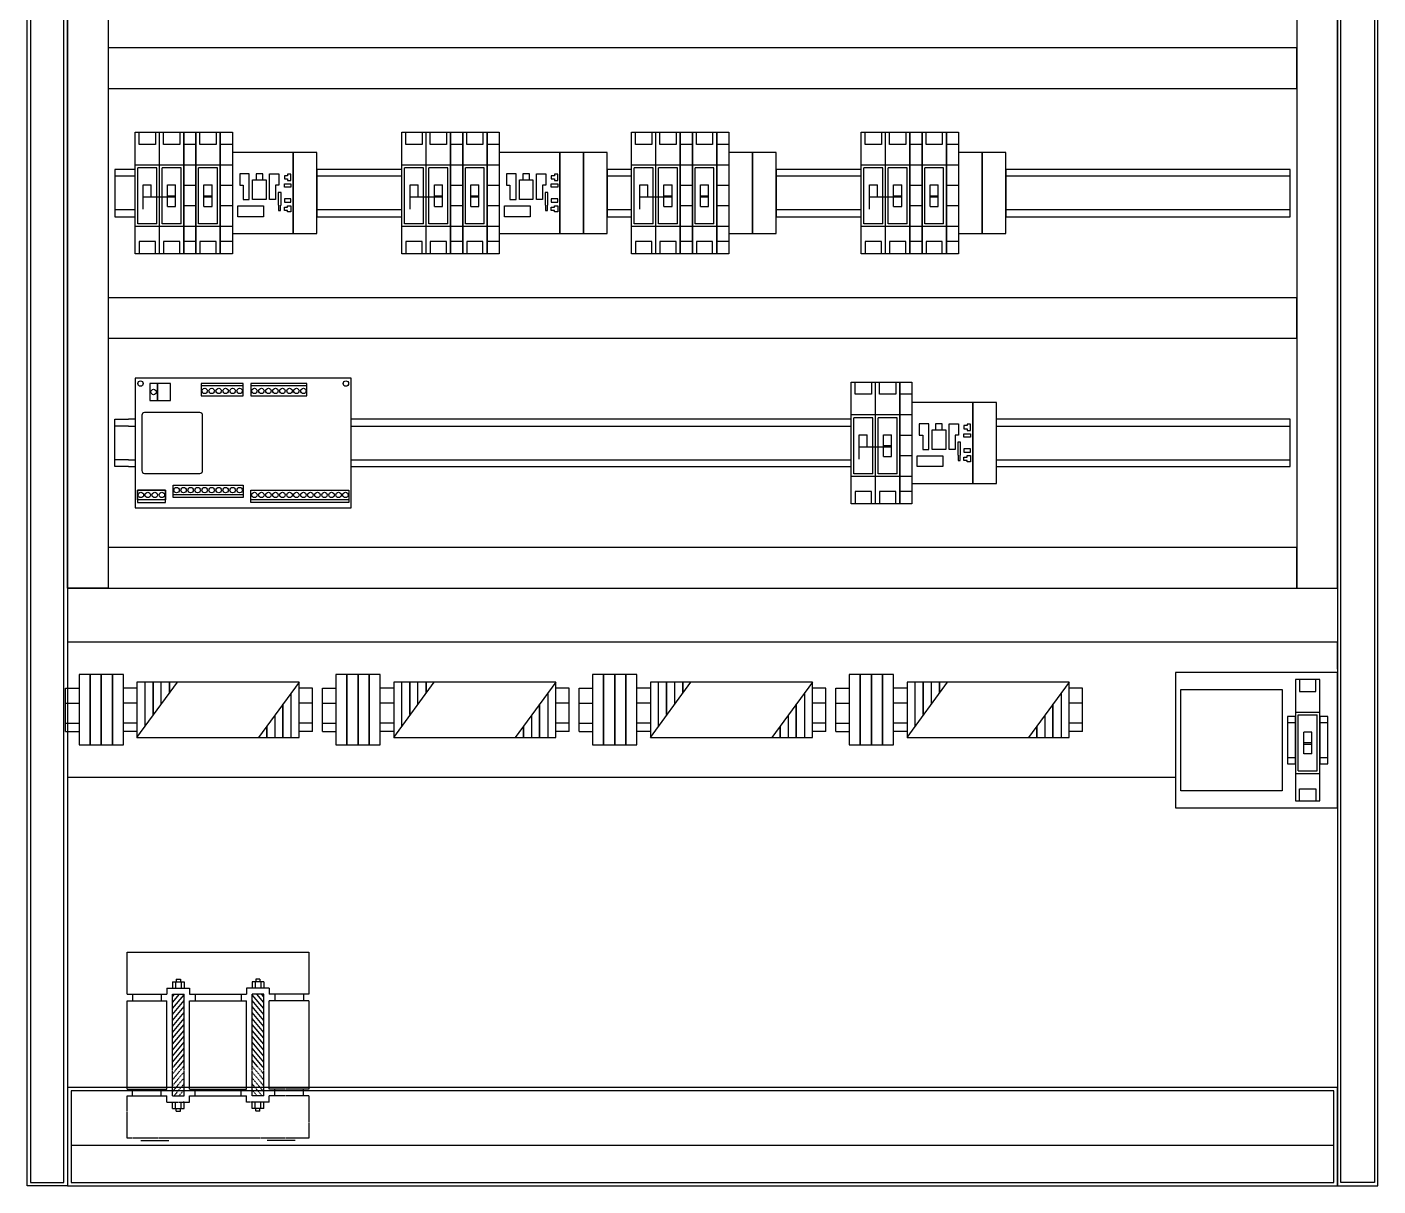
# Model space of a CAD drawing. Header units: millimetres. Extents: x 3151 to 30896, y 1337 to 7086.
# Drawn here: x 24146 to 25146, y 4337 to 5195 of the extents above; entities that cross this region are included whole.
import ezdxf

# ---------------------------------------------------------------- set-up
doc = ezdxf.new("R2010")
doc.units = ezdxf.units.MM
doc.linetypes.add('DASHED', pattern=[0.75, 0.5, -0.25])

msp = doc.modelspace()

# ---------------------------------------------------------------- linework, layer by layer
at = {"color": 7}
for p, q in [((24146.5, 4336.7), (24146.5, 6536.7)), ((24149.1, 6534), (24149.1, 4339.3)), ((24173.8, 4339.3), (24173.8, 6534)), ((24176.5, 6536.7), (24176.5, 4336.7)), ((25116.5, 6536.7), (25116.5, 4336.7)), ((25119.1, 4339.3), (25119.1, 6534)), ((25143.8, 6534), (25143.8, 4339.3)), ((25146.5, 4336.7), (25146.5, 6536.7)), ((24176.5, 4779.2), (24176.5, 6332.2)), ((24206.5, 6332.2), (24206.5, 4779.2)), ((25086.5, 6332.2), (25086.5, 4779.2)), ((25116.5, 4779.2), (25116.5, 6332.2)), ((24176.5, 5179.2), (24176.5, 4779.2)), ((25086.5, 5179.2), (24206.5, 5179.2)), ((24206.5, 5179.2), (24206.5, 5149.2)), ((25086.5, 5179.2), (24206.5, 5179.2)), ((25086.5, 5149.2), (25086.5, 5179.2)), ((25116.5, 4779.2), (25116.5, 5179.2)), ((24206.5, 5149.2), (25086.5, 5149.2)), ((24226.5, 5026.7), (24226.5, 5116.7)), ((24226.5, 5116.7), (24244.5, 5116.7)), ((24229.5, 5107.7), (24229.5, 5116.7)), ((24241.5, 5116.7), (24241.5, 5107.7)), ((24244.5, 5026.7), (24244.5, 5116.7)), ((24244.5, 5116.7), (24262.5, 5116.7)), ((24247.5, 5107.7), (24247.5, 5116.7)), ((24259.5, 5116.7), (24259.5, 5107.7)), ((24262.5, 5116.7), (24262.5, 5026.7)), ((24262.5, 5116.7), (24262.5, 5026.7)), ((24262.5, 5116.7), (24271.5, 5116.7)), ((24262.5, 5026.7), (24262.5, 5116.7)), ((24271.5, 5116.7), (24289.5, 5116.7)), ((24271.5, 5026.7), (24271.5, 5116.7)), ((24271.5, 5116.7), (24271.5, 5026.7)), ((24274.5, 5107.7), (24274.5, 5116.7)), ((24286.5, 5116.7), (24286.5, 5107.7)), ((24289.5, 5116.7), (24289.5, 5026.7)), ((24289.5, 5116.7), (24289.5, 5026.7)), ((24289.5, 5116.7), (24298.5, 5116.7)), ((24289.5, 5026.7), (24289.5, 5116.7)), ((24298.5, 5116.7), (24298.5, 5026.7)), ((24424, 5026.7), (24424, 5116.7)), ((24424, 5116.7), (24442, 5116.7)), ((24427, 5107.7), (24427, 5116.7)), ((24439, 5116.7), (24439, 5107.7)), ((24442, 5026.7), (24442, 5116.7)), ((24442, 5116.7), (24460, 5116.7)), ((24445, 5107.7), (24445, 5116.7)), ((24457, 5116.7), (24457, 5107.7)), ((24460, 5116.7), (24460, 5026.7)), ((24460, 5116.7), (24460, 5026.7)), ((24460, 5116.7), (24469, 5116.7)), ((24460, 5026.7), (24460, 5116.7)), ((24469, 5116.7), (24487, 5116.7)), ((24469, 5026.7), (24469, 5116.7)), ((24469, 5116.7), (24469, 5026.7)), ((24472, 5107.7), (24472, 5116.7)), ((24484, 5116.7), (24484, 5107.7)), ((24487, 5116.7), (24487, 5026.7)), ((24487, 5116.7), (24487, 5026.7)), ((24487, 5116.7), (24496, 5116.7)), ((24487, 5026.7), (24487, 5116.7)), ((24496, 5116.7), (24496, 5026.7)), ((24594, 5026.7), (24594, 5116.7)), ((24594, 5116.7), (24612, 5116.7)), ((24597, 5107.7), (24597, 5116.7)), ((24609, 5116.7), (24609, 5107.7)), ((24612, 5026.7), (24612, 5116.7)), ((24612, 5116.7), (24630, 5116.7)), ((24615, 5107.7), (24615, 5116.7)), ((24627, 5116.7), (24627, 5107.7)), ((24630, 5116.7), (24630, 5026.7)), ((24630, 5116.7), (24630, 5026.7)), ((24630, 5116.7), (24639, 5116.7)), ((24630, 5026.7), (24630, 5116.7)), ((24639, 5116.7), (24657, 5116.7)), ((24639, 5026.7), (24639, 5116.7)), ((24639, 5116.7), (24639, 5026.7)), ((24642, 5107.7), (24642, 5116.7)), ((24654, 5116.7), (24654, 5107.7)), ((24657, 5116.7), (24657, 5026.7)), ((24657, 5116.7), (24657, 5026.7)), ((24657, 5116.7), (24666, 5116.7)), ((24657, 5026.7), (24657, 5116.7)), ((24666, 5116.7), (24666, 5026.7)), ((24764, 5026.7), (24764, 5116.7)), ((24764, 5116.7), (24782, 5116.7)), ((24767, 5107.7), (24767, 5116.7)), ((24779, 5116.7), (24779, 5107.7)), ((24782, 5026.7), (24782, 5116.7)), ((24782, 5116.7), (24800, 5116.7)), ((24785, 5107.7), (24785, 5116.7)), ((24797, 5116.7), (24797, 5107.7)), ((24800, 5116.7), (24800, 5026.7)), ((24800, 5116.7), (24800, 5026.7)), ((24800, 5116.7), (24809, 5116.7)), ((24800, 5026.7), (24800, 5116.7)), ((24809, 5116.7), (24827, 5116.7)), ((24809, 5026.7), (24809, 5116.7)), ((24809, 5116.7), (24809, 5026.7)), ((24812, 5107.7), (24812, 5116.7)), ((24824, 5116.7), (24824, 5107.7)), ((24827, 5116.7), (24827, 5026.7)), ((24827, 5116.7), (24827, 5026.7)), ((24827, 5116.7), (24836, 5116.7)), ((24827, 5026.7), (24827, 5116.7)), ((24836, 5116.7), (24836, 5026.7)), ((24241.5, 5107.7), (24229.5, 5107.7)), ((24259.5, 5107.7), (24247.5, 5107.7)), ((24271.5, 5107.7), (24262.5, 5107.7)), ((24286.5, 5107.7), (24274.5, 5107.7)), ((24298.5, 5107.7), (24289.5, 5107.7)), ((24343.5, 5101.7), (24298.5, 5101.7)), ((24298.5, 5101.7), (24298.5, 5041.7)), ((24361, 5101.7), (24343.5, 5101.7)), ((24343.5, 5101.7), (24343.5, 5041.7)), ((24343.5, 5041.7), (24343.5, 5101.7)), ((24361, 5041.7), (24361, 5101.7)), ((24439, 5107.7), (24427, 5107.7)), ((24457, 5107.7), (24445, 5107.7)), ((24469, 5107.7), (24460, 5107.7)), ((24484, 5107.7), (24472, 5107.7)), ((24496, 5107.7), (24487, 5107.7)), ((24541, 5101.7), (24496, 5101.7)), ((24496, 5101.7), (24496, 5041.7)), ((24558.5, 5101.7), (24541, 5101.7)), ((24541, 5101.7), (24541, 5041.7)), ((24541, 5041.7), (24541, 5101.7)), ((24558.5, 5041.7), (24558.5, 5101.7)), ((24576, 5101.7), (24558.5, 5101.7)), ((24558.5, 5101.7), (24558.5, 5041.7)), ((24576, 5041.7), (24576, 5101.7)), ((24609, 5107.7), (24597, 5107.7)), ((24627, 5107.7), (24615, 5107.7)), ((24639, 5107.7), (24630, 5107.7)), ((24654, 5107.7), (24642, 5107.7)), ((24666, 5107.7), (24657, 5107.7)), ((24683.5, 5101.7), (24666, 5101.7)), ((24666, 5101.7), (24666, 5041.7)), ((24701, 5101.7), (24683.5, 5101.7)), ((24683.5, 5101.7), (24683.5, 5041.7)), ((24683.5, 5041.7), (24683.5, 5101.7)), ((24701, 5041.7), (24701, 5101.7)), ((24779, 5107.7), (24767, 5107.7)), ((24797, 5107.7), (24785, 5107.7)), ((24809, 5107.7), (24800, 5107.7)), ((24824, 5107.7), (24812, 5107.7)), ((24836, 5107.7), (24827, 5107.7)), ((24853.5, 5101.7), (24836, 5101.7)), ((24836, 5101.7), (24836, 5041.7)), ((24853.5, 5041.7), (24853.5, 5101.7)), ((24871, 5101.7), (24853.5, 5101.7)), ((24853.5, 5101.7), (24853.5, 5041.7)), ((24871, 5041.7), (24871, 5101.7)), ((24244.5, 5092.4), (24226.5, 5092.4)), ((24228.5, 5048.9), (24228.5, 5090.4)), ((24242.5, 5090.4), (24228.5, 5090.4)), ((24242.5, 5048.9), (24242.5, 5090.4)), ((24262.5, 5092.4), (24244.5, 5092.4)), ((24246.5, 5048.9), (24246.5, 5090.4)), ((24260.5, 5090.4), (24246.5, 5090.4)), ((24260.5, 5048.9), (24260.5, 5090.4)), ((24271.5, 5092.4), (24262.5, 5092.4)), ((24289.5, 5092.4), (24271.5, 5092.4)), ((24287.5, 5090.4), (24273.5, 5090.4)), ((24273.5, 5048.9), (24273.5, 5090.4)), ((24287.5, 5048.9), (24287.5, 5090.4)), ((24298.5, 5092.4), (24289.5, 5092.4)), ((24442, 5092.4), (24424, 5092.4)), ((24426, 5048.9), (24426, 5090.4)), ((24440, 5090.4), (24426, 5090.4)), ((24440, 5048.9), (24440, 5090.4)), ((24460, 5092.4), (24442, 5092.4)), ((24444, 5048.9), (24444, 5090.4)), ((24458, 5090.4), (24444, 5090.4)), ((24458, 5048.9), (24458, 5090.4)), ((24469, 5092.4), (24460, 5092.4)), ((24487, 5092.4), (24469, 5092.4)), ((24485, 5090.4), (24471, 5090.4)), ((24471, 5048.9), (24471, 5090.4)), ((24485, 5048.9), (24485, 5090.4)), ((24496, 5092.4), (24487, 5092.4)), ((24612, 5092.4), (24594, 5092.4)), ((24596, 5048.9), (24596, 5090.4)), ((24610, 5090.4), (24596, 5090.4)), ((24610, 5048.9), (24610, 5090.4)), ((24630, 5092.4), (24612, 5092.4)), ((24614, 5048.9), (24614, 5090.4)), ((24628, 5090.4), (24614, 5090.4)), ((24628, 5048.9), (24628, 5090.4)), ((24639, 5092.4), (24630, 5092.4)), ((24657, 5092.4), (24639, 5092.4)), ((24655, 5090.4), (24641, 5090.4)), ((24641, 5048.9), (24641, 5090.4)), ((24655, 5048.9), (24655, 5090.4)), ((24666, 5092.4), (24657, 5092.4)), ((24782, 5092.4), (24764, 5092.4)), ((24766, 5048.9), (24766, 5090.4)), ((24780, 5090.4), (24766, 5090.4)), ((24780, 5048.9), (24780, 5090.4)), ((24800, 5092.4), (24782, 5092.4)), ((24784, 5048.9), (24784, 5090.4)), ((24798, 5090.4), (24784, 5090.4)), ((24798, 5048.9), (24798, 5090.4)), ((24809, 5092.4), (24800, 5092.4)), ((24827, 5092.4), (24809, 5092.4)), ((24825, 5090.4), (24811, 5090.4)), ((24811, 5048.9), (24811, 5090.4)), ((24825, 5048.9), (24825, 5090.4)), ((24836, 5092.4), (24827, 5092.4)), ((24226.5, 5089.2), (24211.5, 5089.2)), ((24211.5, 5089.2), (24211.5, 5054.2)), ((24226.5, 5084.2), (24211.5, 5084.2)), ((24226.5, 5054.2), (24226.5, 5089.2)), ((24311, 5085.9), (24304, 5085.9)), ((24304, 5085.9), (24304, 5077.4)), ((24311, 5066.9), (24311, 5085.9)), ((24313.5, 5081.4), (24323.5, 5081.4)), ((24313.5, 5066.9), (24313.5, 5081.4)), ((24321, 5085.9), (24316, 5085.9)), ((24316, 5085.9), (24316, 5081.4)), ((24316, 5081.4), (24321, 5081.4)), ((24321, 5081.4), (24321, 5085.9)), ((24323.5, 5081.4), (24323.5, 5066.9)), ((24326, 5066.9), (24326, 5085.9)), ((24326, 5085.9), (24333, 5085.9)), ((24333, 5085.9), (24333, 5077.4)), ((24339.4, 5084.5), (24337, 5084.5)), ((24337, 5084.5), (24337, 5082.2)), ((24337, 5082.2), (24339.4, 5082.2)), ((24341.8, 5085.7), (24339.4, 5085.7)), ((24339.4, 5085.7), (24339.4, 5084.5)), ((24339.4, 5082.2), (24339.4, 5081)), ((24339.4, 5081), (24341.8, 5081)), ((24341.8, 5081), (24341.8, 5085.7)), ((24424, 5089.2), (24361, 5089.2)), ((24361, 5089.2), (24361, 5054.2)), ((24424, 5084.2), (24361, 5084.2)), ((24424, 5054.2), (24424, 5089.2)), ((24508.5, 5085.9), (24501.5, 5085.9)), ((24501.5, 5085.9), (24501.5, 5077.4)), ((24508.5, 5066.9), (24508.5, 5085.9)), ((24511, 5081.4), (24521, 5081.4)), ((24511, 5066.9), (24511, 5081.4)), ((24518.5, 5085.9), (24513.5, 5085.9)), ((24513.5, 5085.9), (24513.5, 5081.4)), ((24513.5, 5081.4), (24518.5, 5081.4)), ((24518.5, 5081.4), (24518.5, 5085.9)), ((24521, 5081.4), (24521, 5066.9)), ((24523.5, 5066.9), (24523.5, 5085.9)), ((24523.5, 5085.9), (24530.5, 5085.9)), ((24530.5, 5085.9), (24530.5, 5077.4)), ((24536.9, 5084.5), (24534.5, 5084.5)), ((24534.5, 5084.5), (24534.5, 5082.2)), ((24534.5, 5082.2), (24536.9, 5082.2)), ((24539.3, 5085.7), (24536.9, 5085.7)), ((24536.9, 5085.7), (24536.9, 5084.5)), ((24536.9, 5082.2), (24536.9, 5081)), ((24536.9, 5081), (24539.3, 5081)), ((24539.3, 5081), (24539.3, 5085.7)), ((24594, 5089.2), (24576, 5089.2)), ((24576, 5089.2), (24576, 5054.2)), ((24594, 5084.2), (24576, 5084.2)), ((24594, 5054.2), (24594, 5089.2)), ((24764, 5089.2), (24701, 5089.2)), ((24701, 5089.2), (24701, 5054.2)), ((24764, 5084.2), (24701, 5084.2)), ((24764, 5054.2), (24764, 5089.2)), ((25081.5, 5089.2), (24871, 5089.2)), ((24871, 5089.2), (24871, 5054.2)), ((25081.5, 5084.2), (24871, 5084.2)), ((25081.5, 5054.2), (25081.5, 5089.2)), ((24232.5, 5077.7), (24238.5, 5077.7)), ((24232.5, 5059.7), (24232.5, 5077.7)), ((24238.5, 5068.7), (24238.5, 5077.7)), ((24250.5, 5077.7), (24256.5, 5077.7)), ((24250.5, 5061.7), (24250.5, 5077.7)), ((24256.5, 5061.7), (24256.5, 5077.7)), ((24271.5, 5077.2), (24262.5, 5077.2)), ((24277.5, 5077.7), (24283.5, 5077.7)), ((24277.5, 5061.7), (24277.5, 5077.7)), ((24283.5, 5061.7), (24283.5, 5077.7)), ((24298.5, 5077.2), (24289.5, 5077.2)), ((24304, 5077.4), (24306.5, 5077.4)), ((24306.5, 5077.4), (24306.5, 5066.9)), ((24333, 5077.4), (24330.5, 5077.4)), ((24330.5, 5077.4), (24330.5, 5066.9)), ((24334.5, 5072.2), (24332.5, 5072.2)), ((24332.5, 5072.2), (24332.5, 5062.7)), ((24334.5, 5062.7), (24334.5, 5072.2)), ((24337, 5078.4), (24341.8, 5078.4)), ((24337, 5076), (24337, 5078.4)), ((24341.8, 5076), (24337, 5076)), ((24341.8, 5078.4), (24341.8, 5076)), ((24430, 5077.7), (24436, 5077.7)), ((24430, 5059.7), (24430, 5077.7)), ((24436, 5068.7), (24436, 5077.7)), ((24448, 5077.7), (24454, 5077.7)), ((24448, 5061.7), (24448, 5077.7)), ((24454, 5061.7), (24454, 5077.7)), ((24469, 5077.2), (24460, 5077.2)), ((24475, 5077.7), (24481, 5077.7)), ((24475, 5061.7), (24475, 5077.7)), ((24481, 5061.7), (24481, 5077.7)), ((24496, 5077.2), (24487, 5077.2)), ((24501.5, 5077.4), (24504, 5077.4)), ((24504, 5077.4), (24504, 5066.9)), ((24530.5, 5077.4), (24528, 5077.4)), ((24528, 5077.4), (24528, 5066.9)), ((24532, 5072.2), (24530, 5072.2)), ((24530, 5072.2), (24530, 5062.7)), ((24532, 5062.7), (24532, 5072.2)), ((24534.5, 5078.4), (24539.3, 5078.4)), ((24534.5, 5076), (24534.5, 5078.4)), ((24539.3, 5076), (24534.5, 5076)), ((24539.3, 5078.4), (24539.3, 5076)), ((24600, 5077.7), (24606, 5077.7)), ((24600, 5059.7), (24600, 5077.7)), ((24606, 5068.7), (24606, 5077.7)), ((24618, 5077.7), (24624, 5077.7)), ((24618, 5061.7), (24618, 5077.7)), ((24624, 5061.7), (24624, 5077.7)), ((24639, 5077.2), (24630, 5077.2)), ((24645, 5077.7), (24651, 5077.7)), ((24645, 5061.7), (24645, 5077.7)), ((24651, 5061.7), (24651, 5077.7)), ((24666, 5077.2), (24657, 5077.2)), ((24770, 5077.7), (24776, 5077.7)), ((24770, 5059.7), (24770, 5077.7)), ((24776, 5068.7), (24776, 5077.7)), ((24788, 5077.7), (24794, 5077.7)), ((24788, 5061.7), (24788, 5077.7)), ((24794, 5061.7), (24794, 5077.7)), ((24809, 5077.2), (24800, 5077.2)), ((24815, 5077.7), (24821, 5077.7)), ((24815, 5061.7), (24815, 5077.7)), ((24821, 5061.7), (24821, 5077.7)), ((24836, 5077.2), (24827, 5077.2)), ((24256.5, 5068.7), (24232.5, 5068.7)), ((24250.5, 5069.7), (24256.5, 5069.7)), ((24250.5, 5061.7), (24256.5, 5061.7)), ((24271.5, 5062.2), (24262.5, 5062.2)), ((24277.5, 5069.7), (24283.5, 5069.7)), ((24283.5, 5068.7), (24277.5, 5068.7)), ((24277.5, 5061.7), (24283.5, 5061.7)), ((24298.5, 5062.2), (24289.5, 5062.2)), ((24302.5, 5062.2), (24321.5, 5062.2)), ((24302.5, 5054.2), (24302.5, 5062.2)), ((24306.5, 5066.9), (24311, 5066.9)), ((24323.5, 5066.9), (24313.5, 5066.9)), ((24321.5, 5062.2), (24321.5, 5054.2)), ((24330.5, 5066.9), (24326, 5066.9)), ((24332.5, 5062.7), (24332.7, 5062.7)), ((24332.7, 5062.7), (24332.7, 5058.7)), ((24332.7, 5062.7), (24332.7, 5058.7)), ((24334.2, 5058.7), (24334.2, 5062.7)), ((24334.2, 5062.7), (24334.5, 5062.7)), ((24341.8, 5067.3), (24337, 5067.3)), ((24337, 5067.3), (24337, 5065)), ((24337, 5065), (24341.8, 5065)), ((24337, 5058.8), (24337, 5061.2)), ((24337, 5061.2), (24339.4, 5061.2)), ((24339.4, 5061.2), (24339.4, 5062.3)), ((24339.4, 5062.3), (24341.8, 5062.3)), ((24341.8, 5065), (24341.8, 5067.3)), ((24341.8, 5062.3), (24341.8, 5057.7)), ((24454, 5068.7), (24430, 5068.7)), ((24448, 5069.7), (24454, 5069.7)), ((24448, 5061.7), (24454, 5061.7)), ((24469, 5062.2), (24460, 5062.2)), ((24475, 5069.7), (24481, 5069.7)), ((24481, 5068.7), (24475, 5068.7)), ((24475, 5061.7), (24481, 5061.7)), ((24496, 5062.2), (24487, 5062.2)), ((24500, 5062.2), (24519, 5062.2)), ((24500, 5054.2), (24500, 5062.2)), ((24504, 5066.9), (24508.5, 5066.9)), ((24521, 5066.9), (24511, 5066.9)), ((24519, 5062.2), (24519, 5054.2)), ((24528, 5066.9), (24523.5, 5066.9)), ((24530, 5062.7), (24530.2, 5062.7)), ((24530.2, 5062.7), (24530.2, 5058.7)), ((24530.2, 5062.7), (24530.2, 5058.7)), ((24531.7, 5058.7), (24531.7, 5062.7)), ((24531.7, 5062.7), (24532, 5062.7)), ((24539.3, 5067.3), (24534.5, 5067.3)), ((24534.5, 5067.3), (24534.5, 5065)), ((24534.5, 5065), (24539.3, 5065)), ((24534.5, 5058.8), (24534.5, 5061.2)), ((24534.5, 5061.2), (24536.9, 5061.2)), ((24536.9, 5061.2), (24536.9, 5062.3)), ((24536.9, 5062.3), (24539.3, 5062.3)), ((24539.3, 5065), (24539.3, 5067.3)), ((24539.3, 5062.3), (24539.3, 5057.7)), ((24624, 5068.7), (24600, 5068.7)), ((24618, 5069.7), (24624, 5069.7)), ((24618, 5061.7), (24624, 5061.7)), ((24639, 5062.2), (24630, 5062.2)), ((24645, 5069.7), (24651, 5069.7)), ((24651, 5068.7), (24645, 5068.7)), ((24645, 5061.7), (24651, 5061.7)), ((24666, 5062.2), (24657, 5062.2)), ((24794, 5068.7), (24770, 5068.7)), ((24788, 5069.7), (24794, 5069.7)), ((24788, 5061.7), (24794, 5061.7)), ((24809, 5062.2), (24800, 5062.2)), ((24815, 5069.7), (24821, 5069.7)), ((24821, 5068.7), (24815, 5068.7)), ((24815, 5061.7), (24821, 5061.7)), ((24836, 5062.2), (24827, 5062.2)), ((24226.5, 5059.2), (24211.5, 5059.2)), ((24211.5, 5054.2), (24226.5, 5054.2)), ((24321.5, 5054.2), (24302.5, 5054.2)), ((24332.7, 5058.7), (24334.2, 5058.7)), ((24339.4, 5058.8), (24337, 5058.8)), ((24339.4, 5057.7), (24339.4, 5058.8)), ((24341.8, 5057.7), (24339.4, 5057.7)), ((24424, 5059.2), (24361, 5059.2)), ((24361, 5054.2), (24424, 5054.2)), ((24519, 5054.2), (24500, 5054.2)), ((24530.2, 5058.7), (24531.7, 5058.7)), ((24536.9, 5058.8), (24534.5, 5058.8)), ((24536.9, 5057.7), (24536.9, 5058.8)), ((24539.3, 5057.7), (24536.9, 5057.7)), ((24594, 5059.2), (24576, 5059.2)), ((24576, 5054.2), (24594, 5054.2)), ((24764, 5059.2), (24701, 5059.2)), ((24701, 5054.2), (24764, 5054.2)), ((25081.5, 5059.2), (24871, 5059.2)), ((24871, 5054.2), (25081.5, 5054.2)), ((24244.5, 5046.9), (24226.5, 5046.9)), ((24242.5, 5048.9), (24228.5, 5048.9)), ((24262.5, 5046.9), (24244.5, 5046.9)), ((24260.5, 5048.9), (24246.5, 5048.9)), ((24271.5, 5046.9), (24262.5, 5046.9)), ((24289.5, 5046.9), (24271.5, 5046.9)), ((24287.5, 5048.9), (24273.5, 5048.9)), ((24298.5, 5046.9), (24289.5, 5046.9)), ((24298.5, 5041.7), (24343.5, 5041.7)), ((24343.5, 5041.7), (24361, 5041.7)), ((24442, 5046.9), (24424, 5046.9)), ((24440, 5048.9), (24426, 5048.9)), ((24460, 5046.9), (24442, 5046.9)), ((24458, 5048.9), (24444, 5048.9)), ((24469, 5046.9), (24460, 5046.9)), ((24487, 5046.9), (24469, 5046.9)), ((24485, 5048.9), (24471, 5048.9)), ((24496, 5046.9), (24487, 5046.9)), ((24496, 5041.7), (24541, 5041.7)), ((24541, 5041.7), (24558.5, 5041.7)), ((24558.5, 5041.7), (24576, 5041.7)), ((24612, 5046.9), (24594, 5046.9)), ((24610, 5048.9), (24596, 5048.9)), ((24630, 5046.9), (24612, 5046.9)), ((24628, 5048.9), (24614, 5048.9)), ((24639, 5046.9), (24630, 5046.9)), ((24657, 5046.9), (24639, 5046.9)), ((24655, 5048.9), (24641, 5048.9)), ((24666, 5046.9), (24657, 5046.9)), ((24666, 5041.7), (24683.5, 5041.7)), ((24683.5, 5041.7), (24701, 5041.7)), ((24782, 5046.9), (24764, 5046.9)), ((24780, 5048.9), (24766, 5048.9)), ((24800, 5046.9), (24782, 5046.9)), ((24798, 5048.9), (24784, 5048.9)), ((24809, 5046.9), (24800, 5046.9)), ((24827, 5046.9), (24809, 5046.9)), ((24825, 5048.9), (24811, 5048.9)), ((24836, 5046.9), (24827, 5046.9)), ((24836, 5041.7), (24853.5, 5041.7)), ((24853.5, 5041.7), (24871, 5041.7)), ((24229.5, 5035.7), (24229.5, 5026.7)), ((24241.5, 5035.7), (24229.5, 5035.7)), ((24241.5, 5026.7), (24241.5, 5035.7)), ((24259.5, 5035.7), (24247.5, 5035.7)), ((24247.5, 5035.7), (24247.5, 5026.7)), ((24259.5, 5026.7), (24259.5, 5035.7)), ((24271.5, 5035.7), (24262.5, 5035.7)), ((24286.5, 5035.7), (24274.5, 5035.7)), ((24274.5, 5035.7), (24274.5, 5026.7)), ((24286.5, 5026.7), (24286.5, 5035.7)), ((24298.5, 5035.7), (24289.5, 5035.7)), ((24427, 5035.7), (24427, 5026.7)), ((24439, 5035.7), (24427, 5035.7)), ((24439, 5026.7), (24439, 5035.7)), ((24457, 5035.7), (24445, 5035.7)), ((24445, 5035.7), (24445, 5026.7)), ((24457, 5026.7), (24457, 5035.7)), ((24469, 5035.7), (24460, 5035.7)), ((24484, 5035.7), (24472, 5035.7)), ((24472, 5035.7), (24472, 5026.7)), ((24484, 5026.7), (24484, 5035.7)), ((24496, 5035.7), (24487, 5035.7)), ((24597, 5035.7), (24597, 5026.7)), ((24609, 5035.7), (24597, 5035.7)), ((24609, 5026.7), (24609, 5035.7)), ((24627, 5035.7), (24615, 5035.7)), ((24615, 5035.7), (24615, 5026.7)), ((24627, 5026.7), (24627, 5035.7)), ((24639, 5035.7), (24630, 5035.7)), ((24654, 5035.7), (24642, 5035.7)), ((24642, 5035.7), (24642, 5026.7)), ((24654, 5026.7), (24654, 5035.7)), ((24666, 5035.7), (24657, 5035.7)), ((24767, 5035.7), (24767, 5026.7)), ((24779, 5035.7), (24767, 5035.7)), ((24779, 5026.7), (24779, 5035.7)), ((24797, 5035.7), (24785, 5035.7)), ((24785, 5035.7), (24785, 5026.7)), ((24797, 5026.7), (24797, 5035.7)), ((24809, 5035.7), (24800, 5035.7)), ((24824, 5035.7), (24812, 5035.7)), ((24812, 5035.7), (24812, 5026.7)), ((24824, 5026.7), (24824, 5035.7)), ((24836, 5035.7), (24827, 5035.7)), ((24244.5, 5026.7), (24226.5, 5026.7)), ((24262.5, 5026.7), (24244.5, 5026.7)), ((24271.5, 5026.7), (24262.5, 5026.7)), ((24289.5, 5026.7), (24271.5, 5026.7)), ((24298.5, 5026.7), (24289.5, 5026.7)), ((24442, 5026.7), (24424, 5026.7)), ((24460, 5026.7), (24442, 5026.7)), ((24469, 5026.7), (24460, 5026.7)), ((24487, 5026.7), (24469, 5026.7)), ((24496, 5026.7), (24487, 5026.7)), ((24612, 5026.7), (24594, 5026.7)), ((24630, 5026.7), (24612, 5026.7)), ((24639, 5026.7), (24630, 5026.7)), ((24657, 5026.7), (24639, 5026.7)), ((24666, 5026.7), (24657, 5026.7)), ((24782, 5026.7), (24764, 5026.7)), ((24800, 5026.7), (24782, 5026.7)), ((24809, 5026.7), (24800, 5026.7)), ((24827, 5026.7), (24809, 5026.7)), ((24836, 5026.7), (24827, 5026.7)), ((25086.5, 4994.2), (24206.5, 4994.2)), ((24206.5, 4994.2), (24206.5, 4964.2)), ((25086.5, 4964.2), (25086.5, 4994.2)), ((24206.5, 4964.2), (25086.5, 4964.2)), ((24386.5, 4934.7), (24226.5, 4934.7)), ((24226.5, 4934.7), (24226.5, 4838.7)), ((24243.1, 4930.8), (24237.4, 4930.8)), ((24237.4, 4930.8), (24237.4, 4918.1)), ((24252.8, 4930.8), (24243.1, 4930.8)), ((24243.1, 4930.8), (24243.1, 4918.1)), ((24243.1, 4918.1), (24243.1, 4930.8)), ((24252.8, 4918.1), (24252.8, 4930.8)), ((24306.5, 4930.8), (24275.4, 4930.8)), ((24275.4, 4930.8), (24275.4, 4921.6)), ((24306.5, 4921.6), (24306.5, 4930.8)), ((24353.7, 4930.8), (24312.2, 4930.8)), ((24312.2, 4930.8), (24312.2, 4921.6)), ((24353.7, 4921.6), (24353.7, 4930.8)), ((24386.5, 4838.7), (24386.5, 4934.7)), ((24756.5, 4841.7), (24756.5, 4931.7)), ((24756.5, 4931.7), (24774.5, 4931.7)), ((24759.5, 4922.7), (24759.5, 4931.7)), ((24771.5, 4931.7), (24771.5, 4922.7)), ((24774.5, 4841.7), (24774.5, 4931.7)), ((24774.5, 4931.7), (24792.5, 4931.7)), ((24777.5, 4922.7), (24777.5, 4931.7)), ((24789.5, 4931.7), (24789.5, 4922.7)), ((24792.5, 4931.7), (24792.5, 4841.7)), ((24792.5, 4931.7), (24792.5, 4841.7)), ((24792.5, 4931.7), (24801.5, 4931.7)), ((24792.5, 4841.7), (24792.5, 4931.7)), ((24801.5, 4931.7), (24801.5, 4841.7)), ((24306.5, 4928.9), (24275.4, 4928.9)), ((24275.4, 4928.9), (24275.4, 4921.6)), ((24275.4, 4921.6), (24306.5, 4921.6)), ((24275.4, 4921.6), (24306.5, 4921.6)), ((24306.5, 4921.6), (24306.5, 4928.9)), ((24353.7, 4928.9), (24312.2, 4928.9)), ((24312.2, 4928.9), (24312.2, 4921.6)), ((24312.2, 4921.6), (24353.7, 4921.6)), ((24312.2, 4921.6), (24353.7, 4921.6)), ((24353.7, 4921.6), (24353.7, 4928.9)), ((24771.5, 4922.7), (24759.5, 4922.7)), ((24789.5, 4922.7), (24777.5, 4922.7)), ((24801.5, 4922.7), (24792.5, 4922.7)), ((24237.4, 4918.1), (24243.1, 4918.1)), ((24243.1, 4918.1), (24252.8, 4918.1)), ((24846.5, 4916.7), (24801.5, 4916.7)), ((24801.5, 4916.7), (24801.5, 4856.7)), ((24864, 4916.7), (24846.5, 4916.7)), ((24846.5, 4916.7), (24846.5, 4856.7)), ((24846.5, 4856.7), (24846.5, 4916.7)), ((24864, 4856.7), (24864, 4916.7)), ((24211.5, 4904.2), (24221.5, 4904.2)), ((24211.5, 4869.2), (24211.5, 4904.2)), ((24226.5, 4904.2), (24221.5, 4904.2)), ((24231.5, 4907.2), (24231.5, 4866.2)), ((24274.5, 4909.2), (24233.5, 4909.2)), ((24276.5, 4866.2), (24276.5, 4907.2)), ((24756.5, 4904.2), (24386.5, 4904.2)), ((24774.5, 4907.4), (24756.5, 4907.4)), ((24758.5, 4863.9), (24758.5, 4905.4)), ((24772.5, 4905.4), (24758.5, 4905.4)), ((24772.5, 4863.9), (24772.5, 4905.4)), ((24792.5, 4907.4), (24774.5, 4907.4)), ((24776.5, 4863.9), (24776.5, 4905.4)), ((24790.5, 4905.4), (24776.5, 4905.4)), ((24790.5, 4863.9), (24790.5, 4905.4)), ((24801.5, 4907.4), (24792.5, 4907.4)), ((24814, 4900.9), (24807, 4900.9)), ((24807, 4900.9), (24807, 4892.4)), ((24814, 4881.9), (24814, 4900.9)), ((24824, 4900.9), (24819, 4900.9)), ((24819, 4900.9), (24819, 4896.4)), ((24824, 4896.4), (24824, 4900.9)), ((24829, 4881.9), (24829, 4900.9)), ((24829, 4900.9), (24836, 4900.9)), ((24836, 4900.9), (24836, 4892.4)), ((24844.8, 4900.7), (24842.4, 4900.7)), ((24842.4, 4900.7), (24842.4, 4899.5)), ((24844.8, 4896), (24844.8, 4900.7)), ((25081.5, 4904.2), (24864, 4904.2)), ((25081.5, 4869.2), (25081.5, 4904.2)), ((24221.5, 4899.2), (24211.5, 4899.2)), ((24221.5, 4899.2), (24226.5, 4899.2)), ((24386.5, 4899.2), (24756.5, 4899.2)), ((24762.5, 4892.7), (24768.5, 4892.7)), ((24762.5, 4874.7), (24762.5, 4892.7)), ((24768.5, 4883.7), (24768.5, 4892.7)), ((24780.5, 4892.7), (24786.5, 4892.7)), ((24780.5, 4876.7), (24780.5, 4892.7)), ((24786.5, 4876.7), (24786.5, 4892.7)), ((24801.5, 4892.2), (24792.5, 4892.2)), ((24807, 4892.4), (24809.5, 4892.4)), ((24809.5, 4892.4), (24809.5, 4881.9)), ((24816.5, 4896.4), (24826.5, 4896.4)), ((24816.5, 4881.9), (24816.5, 4896.4)), ((24819, 4896.4), (24824, 4896.4)), ((24826.5, 4896.4), (24826.5, 4881.9)), ((24836, 4892.4), (24833.5, 4892.4)), ((24833.5, 4892.4), (24833.5, 4881.9)), ((24842.4, 4899.5), (24840, 4899.5)), ((24840, 4899.5), (24840, 4897.2)), ((24840, 4897.2), (24842.4, 4897.2)), ((24840, 4893.4), (24844.8, 4893.4)), ((24840, 4891), (24840, 4893.4)), ((24844.8, 4891), (24840, 4891)), ((24842.4, 4897.2), (24842.4, 4896)), ((24842.4, 4896), (24844.8, 4896)), ((24844.8, 4893.4), (24844.8, 4891)), ((24864, 4899.2), (25081.5, 4899.2)), ((24786.5, 4883.7), (24762.5, 4883.7)), ((24780.5, 4884.7), (24786.5, 4884.7)), ((24809.5, 4881.9), (24814, 4881.9)), ((24826.5, 4881.9), (24816.5, 4881.9)), ((24833.5, 4881.9), (24829, 4881.9)), ((24837.5, 4887.2), (24835.5, 4887.2)), ((24835.5, 4887.2), (24835.5, 4877.7)), ((24837.5, 4877.7), (24837.5, 4887.2)), ((24844.8, 4882.3), (24840, 4882.3)), ((24840, 4882.3), (24840, 4880)), ((24840, 4880), (24844.8, 4880)), ((24844.8, 4880), (24844.8, 4882.3)), ((24221.5, 4874.2), (24211.5, 4874.2)), ((24221.5, 4874.2), (24226.5, 4874.2)), ((24386.5, 4874.2), (24756.5, 4874.2)), ((24780.5, 4876.7), (24786.5, 4876.7)), ((24801.5, 4877.2), (24792.5, 4877.2)), ((24805.5, 4877.2), (24824.5, 4877.2)), ((24805.5, 4869.2), (24805.5, 4877.2)), ((24824.5, 4877.2), (24824.5, 4869.2)), ((24835.5, 4877.7), (24835.7, 4877.7)), ((24835.7, 4877.7), (24835.7, 4873.7)), ((24835.7, 4877.7), (24835.7, 4873.7)), ((24835.7, 4873.7), (24837.2, 4873.7)), ((24837.2, 4873.7), (24837.2, 4877.7)), ((24837.2, 4877.7), (24837.5, 4877.7)), ((24840, 4873.8), (24840, 4876.2)), ((24840, 4876.2), (24842.4, 4876.2)), ((24842.4, 4873.8), (24840, 4873.8)), ((24842.4, 4876.2), (24842.4, 4877.3)), ((24842.4, 4877.3), (24844.8, 4877.3)), ((24842.4, 4872.7), (24842.4, 4873.8)), ((24844.8, 4872.7), (24842.4, 4872.7)), ((24844.8, 4877.3), (24844.8, 4872.7)), ((24864, 4874.2), (25081.5, 4874.2)), ((24221.5, 4869.2), (24211.5, 4869.2)), ((24221.5, 4869.2), (24226.5, 4869.2)), ((24233.5, 4864.2), (24274.5, 4864.2)), ((24386.5, 4869.2), (24756.5, 4869.2)), ((24774.5, 4861.9), (24756.5, 4861.9)), ((24772.5, 4863.9), (24758.5, 4863.9)), ((24792.5, 4861.9), (24774.5, 4861.9)), ((24790.5, 4863.9), (24776.5, 4863.9)), ((24801.5, 4861.9), (24792.5, 4861.9)), ((24824.5, 4869.2), (24805.5, 4869.2)), ((24864, 4869.2), (25081.5, 4869.2)), ((24248.9, 4851.8), (24228.2, 4851.8)), ((24228.2, 4851.8), (24228.2, 4842.6)), ((24228.2, 4851.8), (24248.9, 4851.8)), ((24228.2, 4844.5), (24228.2, 4851.8)), ((24248.9, 4842.6), (24248.9, 4851.8)), ((24248.9, 4851.8), (24248.9, 4844.5)), ((24254.6, 4855.5), (24306.5, 4855.5)), ((24254.6, 4848.2), (24254.6, 4855.5)), ((24254.6, 4855.5), (24306.5, 4855.5)), ((24254.6, 4846.3), (24254.6, 4855.5)), ((24306.5, 4855.5), (24306.5, 4848.2)), ((24306.5, 4855.5), (24306.5, 4846.3)), ((24312.2, 4851.8), (24384.8, 4851.8)), ((24312.2, 4844.5), (24312.2, 4851.8)), ((24312.2, 4851.8), (24384.8, 4851.8)), ((24312.2, 4842.6), (24312.2, 4851.8)), ((24384.8, 4851.8), (24384.8, 4844.5)), ((24384.8, 4851.8), (24384.8, 4842.6)), ((24759.5, 4850.7), (24759.5, 4841.7)), ((24771.5, 4850.7), (24759.5, 4850.7)), ((24771.5, 4841.7), (24771.5, 4850.7)), ((24789.5, 4850.7), (24777.5, 4850.7)), ((24777.5, 4850.7), (24777.5, 4841.7)), ((24789.5, 4841.7), (24789.5, 4850.7)), ((24801.5, 4850.7), (24792.5, 4850.7)), ((24801.5, 4856.7), (24846.5, 4856.7)), ((24846.5, 4856.7), (24864, 4856.7)), ((24248.9, 4844.5), (24228.2, 4844.5)), ((24228.2, 4842.6), (24248.9, 4842.6)), ((24306.5, 4848.2), (24254.6, 4848.2)), ((24306.5, 4846.3), (24254.6, 4846.3)), ((24384.8, 4844.5), (24312.2, 4844.5)), ((24384.8, 4842.6), (24312.2, 4842.6)), ((24774.5, 4841.7), (24756.5, 4841.7)), ((24792.5, 4841.7), (24774.5, 4841.7)), ((24801.5, 4841.7), (24792.5, 4841.7)), ((24226.5, 4838.7), (24386.5, 4838.7)), ((25086.5, 4809.2), (24206.5, 4809.2)), ((24206.5, 4809.2), (24206.5, 4779.2)), ((25086.5, 4779.2), (25086.5, 4809.2)), ((24176.5, 4779.2), (25116.5, 4779.2)), ((24206.5, 4779.2), (24176.5, 4779.2)), ((24206.5, 4779.2), (25086.5, 4779.2)), ((25086.5, 4779.2), (25116.5, 4779.2)), ((25116.5, 4739.2), (24176.5, 4739.2)), ((24176.5, 4739.2), (24176.5, 4639.2)), ((25116.5, 4719.2), (25116.5, 4739.2)), ((24193.3, 4715.2), (24185.1, 4715.2)), ((24185.1, 4715.2), (24185.1, 4663.2)), ((24193.3, 4663.2), (24193.3, 4715.2)), ((24201.5, 4715.2), (24193.3, 4715.2)), ((24193.3, 4715.2), (24193.3, 4663.2)), ((24201.5, 4663.2), (24201.5, 4715.2)), ((24209.7, 4715.2), (24201.5, 4715.2)), ((24201.5, 4715.2), (24201.5, 4663.2)), ((24209.7, 4663.2), (24209.7, 4715.2)), ((24217.9, 4715.2), (24209.7, 4715.2)), ((24209.7, 4715.2), (24209.7, 4663.2)), ((24217.9, 4663.2), (24217.9, 4715.2)), ((24383.3, 4715.2), (24375.1, 4715.2)), ((24375.1, 4715.2), (24375.1, 4663.2)), ((24383.3, 4663.2), (24383.3, 4715.2)), ((24391.5, 4715.2), (24383.3, 4715.2)), ((24383.3, 4715.2), (24383.3, 4663.2)), ((24391.5, 4663.2), (24391.5, 4715.2)), ((24399.7, 4715.2), (24391.5, 4715.2)), ((24391.5, 4715.2), (24391.5, 4663.2)), ((24399.7, 4663.2), (24399.7, 4715.2)), ((24407.9, 4715.2), (24399.7, 4715.2)), ((24399.7, 4715.2), (24399.7, 4663.2)), ((24407.9, 4663.2), (24407.9, 4715.2)), ((24573.3, 4715.2), (24565.1, 4715.2)), ((24565.1, 4715.2), (24565.1, 4663.2)), ((24573.3, 4663.2), (24573.3, 4715.2)), ((24581.5, 4715.2), (24573.3, 4715.2)), ((24573.3, 4715.2), (24573.3, 4663.2)), ((24581.5, 4663.2), (24581.5, 4715.2)), ((24589.7, 4715.2), (24581.5, 4715.2)), ((24581.5, 4715.2), (24581.5, 4663.2)), ((24589.7, 4663.2), (24589.7, 4715.2)), ((24597.9, 4715.2), (24589.7, 4715.2)), ((24589.7, 4715.2), (24589.7, 4663.2)), ((24597.9, 4663.2), (24597.9, 4715.2)), ((24763.3, 4715.2), (24755.1, 4715.2)), ((24755.1, 4715.2), (24755.1, 4663.2)), ((24763.3, 4663.2), (24763.3, 4715.2)), ((24771.5, 4715.2), (24763.3, 4715.2)), ((24763.3, 4715.2), (24763.3, 4663.2)), ((24771.5, 4663.2), (24771.5, 4715.2)), ((24779.7, 4715.2), (24771.5, 4715.2)), ((24771.5, 4715.2), (24771.5, 4663.2)), ((24779.7, 4663.2), (24779.7, 4715.2)), ((24787.9, 4715.2), (24779.7, 4715.2)), ((24779.7, 4715.2), (24779.7, 4663.2)), ((24787.9, 4663.2), (24787.9, 4715.2)), ((25116.5, 4716.7), (24996.5, 4716.7)), ((24996.5, 4716.7), (24996.5, 4616.7)), ((25103.5, 4711.7), (25085.5, 4711.7)), ((25085.5, 4711.7), (25085.5, 4621.7)), ((25088.5, 4711.7), (25088.5, 4702.7)), ((25100.5, 4702.7), (25100.5, 4711.7)), ((25103.5, 4621.7), (25103.5, 4711.7)), ((25116.5, 4616.7), (25116.5, 4716.7)), ((24175.1, 4705.2), (24185.1, 4705.2)), ((24175.1, 4673.2), (24175.1, 4705.2)), ((24217.9, 4673.2), (24217.9, 4705.2)), ((24227.9, 4705.2), (24217.9, 4705.2)), ((24257.9, 4709.7), (24227.9, 4709.7)), ((24227.9, 4709.7), (24227.9, 4668.7)), ((24227.9, 4668.7), (24257.9, 4709.7)), ((24347.9, 4709.7), (24227.9, 4709.7)), ((24227.9, 4709.7), (24227.9, 4668.7)), ((24233.9, 4676.9), (24233.9, 4709.7)), ((24239.9, 4685.7), (24239.9, 4709.7)), ((24239.9, 4709.7), (24239.9, 4685.1)), ((24245.9, 4693.3), (24245.9, 4709.7)), ((24251.9, 4701.7), (24251.9, 4709.7)), ((24251.9, 4709.7), (24251.9, 4701.5)), ((24347.9, 4709.7), (24317.9, 4668.7)), ((24341.9, 4701.5), (24341.9, 4668.7)), ((24347.9, 4668.7), (24347.9, 4709.7)), ((24347.9, 4709.7), (24347.9, 4709.7)), ((24347.9, 4668.7), (24347.9, 4709.7)), ((24357.9, 4705.2), (24347.9, 4705.2)), ((24357.9, 4673.2), (24357.9, 4705.2)), ((24365.1, 4705.2), (24375.1, 4705.2)), ((24365.1, 4673.2), (24365.1, 4705.2)), ((24407.9, 4673.2), (24407.9, 4705.2)), ((24417.9, 4705.2), (24407.9, 4705.2)), ((24447.9, 4709.7), (24417.9, 4709.7)), ((24417.9, 4709.7), (24417.9, 4668.7)), ((24417.9, 4668.7), (24447.9, 4709.7)), ((24537.9, 4709.7), (24417.9, 4709.7)), ((24417.9, 4709.7), (24417.9, 4668.7)), ((24423.9, 4676.9), (24423.9, 4709.7)), ((24429.9, 4685.7), (24429.9, 4709.7)), ((24429.9, 4709.7), (24429.9, 4685.1)), ((24435.9, 4693.3), (24435.9, 4709.7)), ((24441.9, 4701.7), (24441.9, 4709.7)), ((24441.9, 4709.7), (24441.9, 4701.5)), ((24537.9, 4709.7), (24507.9, 4668.7)), ((24531.9, 4701.5), (24531.9, 4668.7)), ((24537.9, 4668.7), (24537.9, 4709.7)), ((24537.9, 4709.7), (24537.9, 4709.7)), ((24537.9, 4668.7), (24537.9, 4709.7)), ((24547.9, 4705.2), (24537.9, 4705.2)), ((24547.9, 4673.2), (24547.9, 4705.2)), ((24555.1, 4705.2), (24565.1, 4705.2)), ((24555.1, 4673.2), (24555.1, 4705.2)), ((24597.9, 4673.2), (24597.9, 4705.2)), ((24607.9, 4705.2), (24597.9, 4705.2)), ((24637.9, 4709.7), (24607.9, 4709.7)), ((24607.9, 4709.7), (24607.9, 4668.7)), ((24607.9, 4668.7), (24637.9, 4709.7)), ((24727.9, 4709.7), (24607.9, 4709.7)), ((24607.9, 4709.7), (24607.9, 4668.7)), ((24613.9, 4676.9), (24613.9, 4709.7)), ((24619.9, 4685.7), (24619.9, 4709.7)), ((24619.9, 4709.7), (24619.9, 4685.1)), ((24625.9, 4693.3), (24625.9, 4709.7)), ((24631.9, 4701.7), (24631.9, 4709.7)), ((24631.9, 4709.7), (24631.9, 4701.5)), ((24727.9, 4709.7), (24697.9, 4668.7)), ((24721.9, 4701.5), (24721.9, 4668.7)), ((24727.9, 4668.7), (24727.9, 4709.7)), ((24727.9, 4709.7), (24727.9, 4709.7)), ((24727.9, 4668.7), (24727.9, 4709.7)), ((24737.9, 4705.2), (24727.9, 4705.2)), ((24737.9, 4673.2), (24737.9, 4705.2)), ((24745.1, 4705.2), (24755.1, 4705.2)), ((24745.1, 4673.2), (24745.1, 4705.2)), ((24787.9, 4673.2), (24787.9, 4705.2)), ((24797.9, 4705.2), (24787.9, 4705.2)), ((24827.9, 4709.7), (24797.9, 4709.7)), ((24797.9, 4709.7), (24797.9, 4668.7)), ((24797.9, 4668.7), (24827.9, 4709.7)), ((24917.9, 4709.7), (24797.9, 4709.7)), ((24797.9, 4709.7), (24797.9, 4668.7)), ((24803.9, 4676.9), (24803.9, 4709.7)), ((24809.9, 4685.7), (24809.9, 4709.7)), ((24809.9, 4709.7), (24809.9, 4685.1)), ((24815.9, 4693.3), (24815.9, 4709.7)), ((24821.9, 4701.7), (24821.9, 4709.7)), ((24821.9, 4709.7), (24821.9, 4701.5)), ((24917.9, 4709.7), (24887.9, 4668.7)), ((24911.9, 4701.5), (24911.9, 4668.7)), ((24917.9, 4668.7), (24917.9, 4709.7)), ((24917.9, 4709.7), (24917.9, 4709.7)), ((24917.9, 4668.7), (24917.9, 4709.7)), ((24927.9, 4705.2), (24917.9, 4705.2)), ((24927.9, 4673.2), (24927.9, 4705.2)), ((25000.5, 4629.2), (25000.5, 4704.2)), ((25000.5, 4704.2), (25075.5, 4704.2)), ((25075.5, 4704.2), (25075.5, 4629.2)), ((25088.5, 4702.7), (25100.5, 4702.7)), ((24175.1, 4694.2), (24185.1, 4694.2)), ((24227.9, 4694.2), (24217.9, 4694.2)), ((24335.9, 4668.7), (24335.9, 4693.3)), ((24335.9, 4692.7), (24335.9, 4668.7)), ((24357.9, 4694.2), (24347.9, 4694.2)), ((24365.1, 4694.2), (24375.1, 4694.2)), ((24417.9, 4694.2), (24407.9, 4694.2)), ((24525.9, 4668.7), (24525.9, 4693.3)), ((24525.9, 4692.7), (24525.9, 4668.7)), ((24547.9, 4694.2), (24537.9, 4694.2)), ((24555.1, 4694.2), (24565.1, 4694.2)), ((24607.9, 4694.2), (24597.9, 4694.2)), ((24715.9, 4668.7), (24715.9, 4693.3)), ((24715.9, 4692.7), (24715.9, 4668.7)), ((24737.9, 4694.2), (24727.9, 4694.2)), ((24745.1, 4694.2), (24755.1, 4694.2)), ((24797.9, 4694.2), (24787.9, 4694.2)), ((24905.9, 4668.7), (24905.9, 4693.3)), ((24905.9, 4692.7), (24905.9, 4668.7)), ((24927.9, 4694.2), (24917.9, 4694.2)), ((24329.9, 4685.1), (24329.9, 4668.7)), ((24519.9, 4685.1), (24519.9, 4668.7)), ((24709.9, 4685.1), (24709.9, 4668.7)), ((24899.9, 4685.1), (24899.9, 4668.7)), ((25085.5, 4684.2), (25079.5, 4684.2)), ((25079.5, 4684.2), (25079.5, 4649.2)), ((25085.5, 4687.4), (25103.5, 4687.4)), ((25085.5, 4649.2), (25085.5, 4684.2)), ((25087.5, 4685.4), (25101.5, 4685.4)), ((25087.5, 4643.9), (25087.5, 4685.4)), ((25101.5, 4643.9), (25101.5, 4685.4)), ((25109.5, 4684.2), (25103.5, 4684.2)), ((25103.5, 4684.2), (25103.5, 4649.2)), ((25109.5, 4649.2), (25109.5, 4684.2)), ((24175.1, 4679.2), (24185.1, 4679.2)), ((24175.1, 4673.2), (24185.1, 4673.2)), ((24227.9, 4679.2), (24217.9, 4679.2)), ((24227.9, 4673.2), (24217.9, 4673.2)), ((24323.9, 4668.7), (24323.9, 4676.9)), ((24323.9, 4676.7), (24323.9, 4668.7)), ((24357.9, 4679.2), (24347.9, 4679.2)), ((24357.9, 4673.2), (24347.9, 4673.2)), ((24365.1, 4679.2), (24375.1, 4679.2)), ((24365.1, 4673.2), (24375.1, 4673.2)), ((24417.9, 4679.2), (24407.9, 4679.2)), ((24417.9, 4673.2), (24407.9, 4673.2)), ((24513.9, 4668.7), (24513.9, 4676.9)), ((24513.9, 4676.7), (24513.9, 4668.7)), ((24547.9, 4679.2), (24537.9, 4679.2)), ((24547.9, 4673.2), (24537.9, 4673.2)), ((24555.1, 4679.2), (24565.1, 4679.2)), ((24555.1, 4673.2), (24565.1, 4673.2)), ((24607.9, 4679.2), (24597.9, 4679.2)), ((24607.9, 4673.2), (24597.9, 4673.2)), ((24703.9, 4668.7), (24703.9, 4676.9)), ((24703.9, 4676.7), (24703.9, 4668.7)), ((24737.9, 4679.2), (24727.9, 4679.2)), ((24737.9, 4673.2), (24727.9, 4673.2)), ((24745.1, 4679.2), (24755.1, 4679.2)), ((24745.1, 4673.2), (24755.1, 4673.2)), ((24797.9, 4679.2), (24787.9, 4679.2)), ((24797.9, 4673.2), (24787.9, 4673.2)), ((24893.9, 4668.7), (24893.9, 4676.9)), ((24893.9, 4676.7), (24893.9, 4668.7)), ((24927.9, 4679.2), (24917.9, 4679.2)), ((24927.9, 4673.2), (24917.9, 4673.2)), ((25085.5, 4679.6), (25079.5, 4679.6)), ((25079.5, 4679.6), (25079.5, 4653.8)), ((25085.5, 4653.8), (25085.5, 4679.6)), ((25097.5, 4672.7), (25091.5, 4672.7)), ((25091.5, 4656.7), (25091.5, 4672.7)), ((25097.5, 4656.7), (25097.5, 4672.7)), ((25109.5, 4679.6), (25103.5, 4679.6)), ((25103.5, 4679.6), (25103.5, 4653.8)), ((25109.5, 4653.8), (25109.5, 4679.6)), ((24185.1, 4663.2), (24193.3, 4663.2)), ((24193.3, 4663.2), (24201.5, 4663.2)), ((24201.5, 4663.2), (24209.7, 4663.2)), ((24209.7, 4663.2), (24217.9, 4663.2)), ((24227.9, 4668.7), (24227.9, 4668.7)), ((24227.9, 4668.7), (24347.9, 4668.7)), ((24317.9, 4668.7), (24347.9, 4668.7)), ((24375.1, 4663.2), (24383.3, 4663.2)), ((24383.3, 4663.2), (24391.5, 4663.2)), ((24391.5, 4663.2), (24399.7, 4663.2)), ((24399.7, 4663.2), (24407.9, 4663.2)), ((24417.9, 4668.7), (24417.9, 4668.7)), ((24417.9, 4668.7), (24537.9, 4668.7)), ((24507.9, 4668.7), (24537.9, 4668.7)), ((24565.1, 4663.2), (24573.3, 4663.2)), ((24573.3, 4663.2), (24581.5, 4663.2)), ((24581.5, 4663.2), (24589.7, 4663.2)), ((24589.7, 4663.2), (24597.9, 4663.2)), ((24607.9, 4668.7), (24607.9, 4668.7)), ((24607.9, 4668.7), (24727.9, 4668.7)), ((24697.9, 4668.7), (24727.9, 4668.7)), ((24755.1, 4663.2), (24763.3, 4663.2)), ((24763.3, 4663.2), (24771.5, 4663.2)), ((24771.5, 4663.2), (24779.7, 4663.2)), ((24779.7, 4663.2), (24787.9, 4663.2)), ((24797.9, 4668.7), (24797.9, 4668.7)), ((24797.9, 4668.7), (24917.9, 4668.7)), ((24887.9, 4668.7), (24917.9, 4668.7)), ((25097.5, 4664.7), (25091.5, 4664.7)), ((25091.5, 4663.7), (25097.5, 4663.7)), ((25079.5, 4653.8), (25085.5, 4653.8)), ((25097.5, 4656.7), (25091.5, 4656.7)), ((25103.5, 4653.8), (25109.5, 4653.8)), ((25079.5, 4649.2), (25085.5, 4649.2)), ((25085.5, 4641.9), (25103.5, 4641.9)), ((25087.5, 4643.9), (25101.5, 4643.9)), ((25103.5, 4649.2), (25109.5, 4649.2)), ((24176.5, 4639.2), (24996.5, 4639.2)), ((25088.5, 4630.7), (25100.5, 4630.7)), ((25088.5, 4621.7), (25088.5, 4630.7)), ((25100.5, 4630.7), (25100.5, 4621.7)), ((25075.5, 4629.2), (25000.5, 4629.2)), ((25085.5, 4621.7), (25103.5, 4621.7)), ((24996.5, 4616.7), (25116.5, 4616.7)), ((24220.6, 4509.8), (24355.2, 4509.8)), ((24220.6, 4478.6), (24220.6, 4509.8)), ((24355.2, 4509.8), (24355.2, 4478.6)), ((24250, 4483.2), (24250, 4478.6)), ((24250, 4483.2), (24266.8, 4483.2)), ((24254.1, 4487.8), (24262.7, 4487.8)), ((24254.1, 4487.8), (24254.1, 4483.2)), ((24256.3, 4487.8), (24256.3, 4483.2)), ((24256.9, 4489.9), (24256.9, 4487.8)), ((24256.9, 4489.9), (24260, 4489.9)), ((24260, 4489.9), (24260, 4487.8)), ((24260.5, 4487.8), (24260.5, 4483.2)), ((24262.7, 4487.8), (24262.7, 4483.2)), ((24266.8, 4483.2), (24266.8, 4478.6)), ((24325.8, 4483.2), (24309, 4483.2)), ((24309, 4483.2), (24309, 4478.6)), ((24321.7, 4487.8), (24313.1, 4487.8)), ((24313.1, 4487.8), (24313.1, 4483.2)), ((24315.3, 4487.8), (24315.3, 4483.2)), ((24315.8, 4489.9), (24315.8, 4487.8)), ((24318.9, 4489.9), (24315.8, 4489.9)), ((24318.9, 4489.9), (24318.9, 4487.8)), ((24319.5, 4487.8), (24319.5, 4483.2)), ((24321.7, 4487.8), (24321.7, 4483.2)), ((24325.8, 4483.2), (24325.8, 4478.6)), ((24220.6, 4478.6), (24250, 4478.6)), ((24220.6, 4425.2), (24220.6, 4473.7)), ((24220.6, 4473.7), (24250, 4473.7)), ((24224.7, 4478.6), (24224.7, 4473.7)), ((24245.9, 4478.6), (24245.9, 4473.7)), ((24250, 4425.2), (24250, 4473.7)), ((24254.1, 4425.2), (24254.1, 4478.6)), ((24254.1, 4478.6), (24262.7, 4478.6)), ((24254.1, 4476.8), (24255.7, 4478.6)), ((24254.1, 4472.4), (24259.3, 4478.6)), ((24254.1, 4468), (24262.7, 4478.3)), ((24254.1, 4463.6), (24262.7, 4473.9)), ((24262.7, 4425.2), (24262.7, 4478.6)), ((24266.8, 4478.6), (24309, 4478.6)), ((24266.8, 4473.7), (24309, 4473.7)), ((24266.8, 4425.2), (24266.8, 4473.7)), ((24270.9, 4478.6), (24270.9, 4473.7)), ((24304.9, 4478.6), (24304.9, 4473.7)), ((24309, 4425.2), (24309, 4473.7)), ((24313.1, 4425.2), (24313.1, 4478.6)), ((24321.7, 4478.6), (24313.1, 4478.6)), ((24321.7, 4468), (24313.1, 4478.3)), ((24321.7, 4463.6), (24313.1, 4473.9)), ((24321.7, 4472.4), (24316.5, 4478.6)), ((24321.7, 4476.8), (24320.1, 4478.6)), ((24321.7, 4425.2), (24321.7, 4478.6)), ((24355.2, 4478.6), (24325.8, 4478.6)), ((24325.8, 4425.2), (24325.8, 4473.7)), ((24355.2, 4473.7), (24325.8, 4473.7)), ((24329.9, 4478.6), (24329.9, 4473.7)), ((24351.1, 4478.6), (24351.1, 4473.7)), ((24355.2, 4473.7), (24355.2, 4425.2)), ((24254.1, 4459.2), (24262.7, 4469.5)), ((24254.1, 4459.2), (24262.7, 4469.5)), ((24254.1, 4454.8), (24262.7, 4465.1)), ((24254.1, 4450.4), (24262.7, 4460.7)), ((24321.7, 4459.2), (24313.1, 4469.5)), ((24321.7, 4459.2), (24313.1, 4469.5)), ((24321.7, 4454.8), (24313.1, 4465.1)), ((24321.7, 4450.4), (24313.1, 4460.7)), ((24254.1, 4446), (24262.7, 4456.3)), ((24254.1, 4441.6), (24262.7, 4451.9)), ((24321.7, 4446), (24313.1, 4456.3)), ((24321.7, 4441.6), (24313.1, 4451.9)), ((24254.1, 4437.2), (24262.7, 4447.5)), ((24254.1, 4432.8), (24262.7, 4443.1)), ((24321.7, 4437.2), (24313.1, 4447.5)), ((24321.7, 4432.8), (24313.1, 4443.1)), ((24254.1, 4428.4), (24262.7, 4438.7)), ((24255.1, 4425.2), (24262.7, 4434.3)), ((24321.7, 4428.4), (24313.1, 4438.7)), ((24320.7, 4425.2), (24313.1, 4434.3)), ((24258.8, 4425.2), (24262.7, 4429.9)), ((24317, 4425.2), (24313.1, 4429.9)), ((25116.5, 4409.7), (24176.5, 4409.7)), ((24176.5, 4409.7), (24176.5, 4336.7)), ((25113.8, 4407), (24179.1, 4407)), ((24179.1, 4407), (24179.1, 4339.3)), ((25113.8, 4339.3), (25113.8, 4407)), ((25116.5, 4336.7), (25116.5, 4409.7)), ((25113.8, 4366.7), (24179.1, 4366.7)), ((24176.5, 4336.7), (24146.5, 4336.7)), ((24149.1, 4339.3), (24173.8, 4339.3)), ((24176.5, 4336.7), (25116.5, 4336.7)), ((24179.1, 4339.3), (25113.8, 4339.3)), ((25116.5, 4336.7), (25146.5, 4336.7)), ((25143.8, 4339.3), (25119.1, 4339.3))]:
    msp.add_line(p, q, dxfattribs=at)
at = {"color": 7, "linetype": 'DASHED'}
for p, q in [((24220.6, 4408.3), (24220.6, 4425.2)), ((24250, 4408.3), (24250, 4425.2)), ((24254.1, 4415.2), (24262.7, 4425.5)), ((24254.1, 4419.6), (24258.8, 4425.2)), ((24254.1, 4424), (24255.1, 4425.2)), ((24254.1, 4403.3), (24254.1, 4425.2)), ((24254.1, 4410.8), (24262.7, 4421.1)), ((24262.4, 4425.2), (24262.7, 4425.5)), ((24262.7, 4403.3), (24262.7, 4425.2)), ((24266.8, 4408.3), (24266.8, 4425.2)), ((24309, 4408.3), (24309, 4425.2)), ((24321.7, 4415.2), (24313.1, 4425.5)), ((24313.4, 4425.2), (24313.1, 4425.5)), ((24313.1, 4403.3), (24313.1, 4425.2)), ((24321.7, 4410.8), (24313.1, 4421.1)), ((24321.7, 4419.6), (24317, 4425.2)), ((24321.7, 4424), (24320.7, 4425.2)), ((24321.7, 4403.3), (24321.7, 4425.2)), ((24325.8, 4408.3), (24325.8, 4425.2)), ((24355.2, 4425.2), (24355.2, 4408.3)), ((24254.1, 4406.4), (24262.7, 4416.7)), ((24255.3, 4403.3), (24262.7, 4412.3)), ((24321.7, 4406.4), (24313.1, 4416.7)), ((24320.5, 4403.3), (24313.1, 4412.3)), ((24220.6, 4408.3), (24250, 4408.3)), ((24220.6, 4372.2), (24220.6, 4403.3)), ((24220.6, 4403.3), (24250, 4403.3)), ((24224.7, 4403.3), (24224.7, 4408.3)), ((24245.9, 4403.3), (24245.9, 4408.3)), ((24250, 4398.7), (24250, 4403.3)), ((24254.1, 4403.3), (24262.7, 4403.3)), ((24258.9, 4403.3), (24262.7, 4407.9)), ((24262.5, 4403.3), (24262.7, 4403.5)), ((24266.8, 4408.3), (24309, 4408.3)), ((24266.8, 4403.3), (24309, 4403.3)), ((24266.8, 4398.7), (24266.8, 4403.3)), ((24270.9, 4403.3), (24270.9, 4408.3)), ((24304.9, 4403.3), (24304.9, 4408.3)), ((24309, 4398.7), (24309, 4403.3)), ((24316.9, 4403.3), (24313.1, 4407.9)), ((24313.3, 4403.3), (24313.1, 4403.5)), ((24321.7, 4403.3), (24313.1, 4403.3)), ((24355.2, 4408.3), (24325.8, 4408.3)), ((24325.8, 4398.7), (24325.8, 4403.3)), ((24355.2, 4403.3), (24325.8, 4403.3)), ((24329.9, 4403.3), (24329.9, 4408.3)), ((24351.1, 4403.3), (24351.1, 4408.3)), ((24355.2, 4403.3), (24355.2, 4372.2)), ((24250, 4398.7), (24266.8, 4398.7)), ((24254.1, 4394.1), (24254.1, 4398.7)), ((24254.1, 4394.1), (24262.7, 4394.1)), ((24256.3, 4394.1), (24256.3, 4398.7)), ((24256.9, 4392.1), (24256.9, 4394.1)), ((24256.9, 4392.1), (24260, 4392.1)), ((24260, 4392.1), (24260, 4394.1)), ((24260.5, 4394.1), (24260.5, 4398.7)), ((24262.4, 4398.7), (24262.7, 4399.1)), ((24262.7, 4394.1), (24262.7, 4398.7)), ((24325.8, 4398.7), (24309, 4398.7)), ((24313.4, 4398.7), (24313.1, 4399.1)), ((24313.1, 4394.1), (24313.1, 4398.7)), ((24321.7, 4394.1), (24313.1, 4394.1)), ((24315.3, 4394.1), (24315.3, 4398.7)), ((24315.8, 4392.1), (24315.8, 4394.1)), ((24318.9, 4392.1), (24315.8, 4392.1)), ((24318.9, 4392.1), (24318.9, 4394.1)), ((24319.5, 4394.1), (24319.5, 4398.7)), ((24321.7, 4394.1), (24321.7, 4398.7)), ((24355.2, 4372.2), (24220.6, 4372.2)), ((24230.7, 4370.3), (24251.7, 4370.3)), ((24345.1, 4370.3), (24324.1, 4370.3))]:
    msp.add_line(p, q, dxfattribs=at)
at = {"color": 7}
for centre in [(24230.5, 4930.7), (24382.5, 4930.7), (24240.2, 4924.4), (24278, 4925.2), (24283.2, 4925.2), (24288.4, 4925.2), (24293.5, 4925.2), (24298.7, 4925.2), (24303.9, 4925.2), (24314.8, 4925.2), (24320, 4925.2), (24325.2, 4925.2), (24330.4, 4925.2), (24335.6, 4925.2), (24340.8, 4925.2), (24345.9, 4925.2), (24351.1, 4925.2), (24230.8, 4848.2), (24235.9, 4848.2), (24241.1, 4848.2), (24246.3, 4848.2), (24257.2, 4851.8), (24262.4, 4851.8), (24267.6, 4851.8), (24272.8, 4851.8), (24278, 4851.8), (24283.2, 4851.8), (24288.4, 4851.8), (24293.5, 4851.8), (24298.7, 4851.8), (24303.9, 4851.8), (24314.8, 4848.2), (24320, 4848.2), (24325.2, 4848.2), (24330.4, 4848.2), (24335.6, 4848.2), (24340.8, 4848.2), (24345.9, 4848.2), (24351.1, 4848.2), (24356.3, 4848.2), (24361.5, 4848.2), (24366.7, 4848.2), (24371.9, 4848.2), (24377.1, 4848.2), (24382.2, 4848.2)]:
    msp.add_circle(centre, 2, dxfattribs=at)
for centre, start, end in [((24233.5, 4907.2), 90, 180), ((24274.5, 4907.2), 0, 90), ((24233.5, 4866.2), 180, 270), ((24274.5, 4866.2), 270, 0)]:
    msp.add_arc(centre, 2, start, end, dxfattribs=at)

doc.saveas('drawing.dxf')
